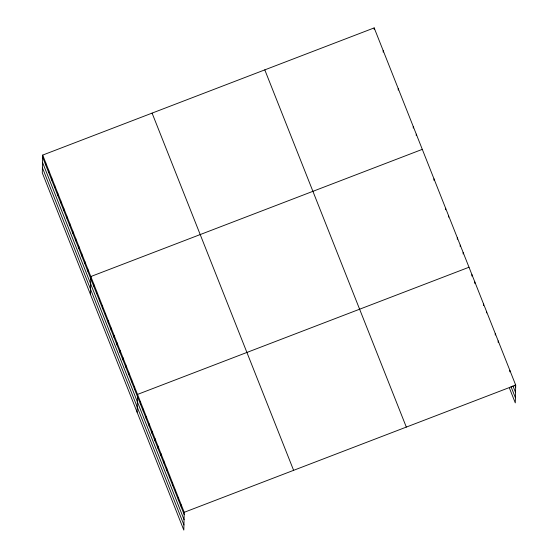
<?xml version="1.0" encoding="UTF-8"?>
<svg xmlns="http://www.w3.org/2000/svg" width="558" height="558" viewBox="0 0 558 558"><rect width="100%" height="100%" fill="white"/><g stroke="black" fill="none" stroke-linecap="round" stroke-linejoin="round"><path stroke-width="0.84" d="M42.701 155.082L42.296 172.882L183.819 530.1L184.224 512.3L42.701 155.082L374.181 27.9L515.704 385.118L515.299 402.918L509.468 388.187M45.658 164.875L45.707 162.671M48.665 172.464L48.713 170.26M51.671 180.053L51.72 177.856M54.677 187.648L54.726 185.444M57.683 195.237L57.732 193.033M60.689 202.826L60.745 200.629M63.703 210.415L63.752 208.218M66.709 218.011L66.758 215.806M69.715 225.599L69.764 223.402M72.721 233.188L72.77 230.991M75.728 240.784L75.776 238.58M78.734 248.373L78.79 246.176M81.747 255.962L81.796 253.764M84.753 263.557L84.802 261.353M87.759 271.146L87.808 268.942M90.41 294.338L90.814 276.538L422.301 149.356M93.688 286.101L93.737 283.903M96.604 293.473L96.653 291.269M99.526 300.839L99.575 298.642M102.442 308.204L102.491 306.007M105.364 315.577L105.413 313.373M108.28 322.942L108.329 320.738M111.202 330.308L111.251 328.111M114.118 337.681L114.167 335.477M117.041 345.046L117.089 342.842M119.956 352.412L120.005 350.215M122.879 359.777L122.927 357.58M125.794 367.15L125.843 364.946M128.71 374.516L128.765 372.319M131.632 381.881L131.681 379.684M134.548 389.254L134.604 387.05M137.115 412.216L137.519 394.415L469.006 267.24M140.386 403.985L140.442 401.788M143.308 411.351L143.357 409.154M146.224 418.723L146.28 416.519M149.146 426.089L149.195 423.892M152.062 433.454L152.118 431.257M154.984 440.827L155.033 438.623M157.9 448.193L157.956 445.995M160.823 455.558L160.871 453.361M163.738 462.931L163.794 460.727M166.661 470.296L166.709 468.092M169.576 477.662L169.632 475.465M172.499 485.028L172.548 482.83M175.414 492.4L175.47 490.196M178.337 499.766L178.386 497.569M181.252 507.131L181.301 504.934M374.146 29.365L374.181 27.9M383.172 52.138L383.2 50.673M398.21 90.096L398.238 88.624M413.241 128.047L413.276 126.582M416.254 135.643L416.282 134.171M433.943 180.29L433.978 178.825M445.619 209.766L445.654 208.294M448.534 217.132L448.569 215.667M457.295 239.236L457.33 237.764M460.21 246.601L460.245 245.136M463.133 253.967L463.168 252.502M471.887 276.071L471.922 274.606M474.809 283.436L474.844 281.971M483.563 305.54L483.598 304.075M486.485 312.912L486.513 311.441M495.239 335.016L495.274 333.544M498.161 342.382L498.189 340.917M509.838 371.851L509.866 370.386M184.224 512.3L515.704 385.118M514.783 385.111L515.655 387.322M512.914 385.836L515.543 392.469M511.044 386.722L515.418 397.77M264.792 69.869L406.315 427.086M152.09 113.114L293.613 470.331M42.645 157.279L184.175 514.504M42.534 162.427L184.056 519.651M42.408 167.735L183.938 524.952"/></g></svg>
